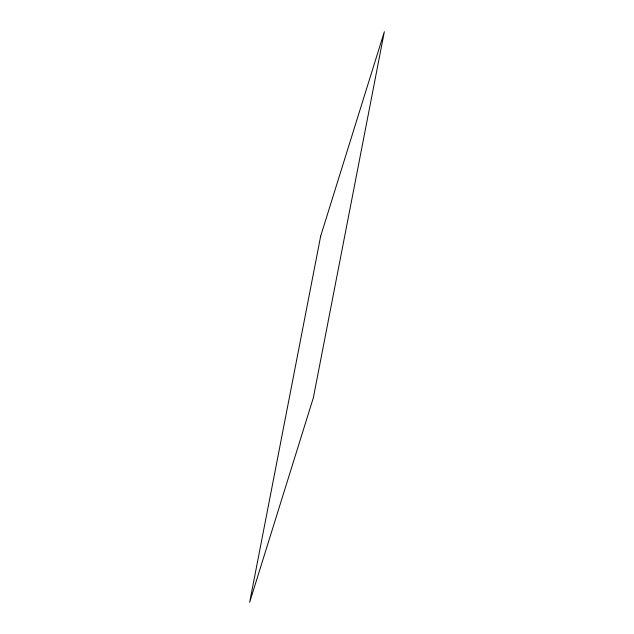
<?xml version="1.0" encoding="UTF-8"?>
<svg xmlns="http://www.w3.org/2000/svg" width="634" height="634" viewBox="0 0 634 634"><rect width="100%" height="100%" fill="white"/><g stroke="black" fill="none" stroke-linecap="round" stroke-linejoin="round"><path stroke-width="0.95" d="M320.669 236.141L249.653 602.3L313.331 397.859L384.347 31.7L320.669 236.141"/></g></svg>
